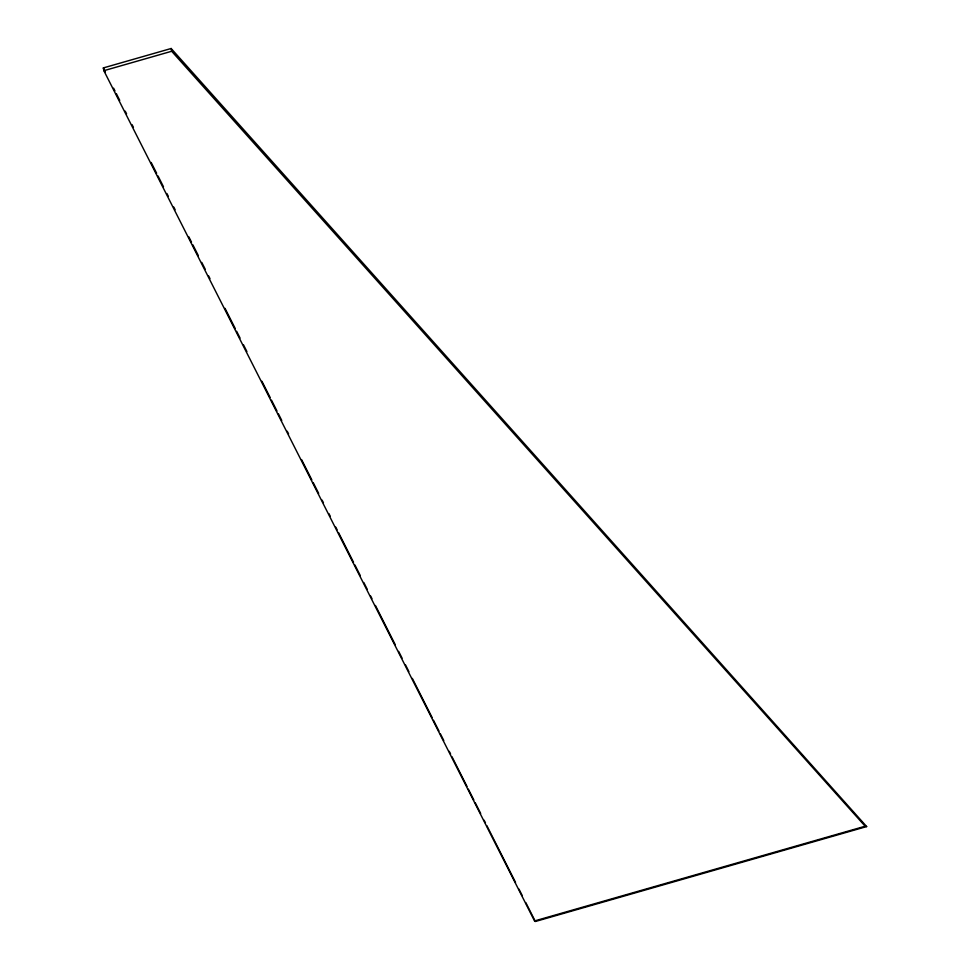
<?xml version="1.0" encoding="UTF-8"?>
<svg xmlns="http://www.w3.org/2000/svg" width="970" height="970" viewBox="0 0 970 970"><rect width="100%" height="100%" fill="white"/><g stroke="black" fill="none" stroke-linecap="round" stroke-linejoin="round"><path stroke-width="1.45" d="M103.341 67.924L171.144 48.5L866.659 826.573L535.355 921.5L534.555 920.954L103.863 70.689L103.341 67.924L105.39 71.974M103.863 70.689L171.666 51.264L865.179 826.234L866.659 826.573M534.555 920.954L865.179 826.234M113.599 88.185L114.957 90.889M116.327 93.593L119.746 100.346M125.215 111.15L126.585 113.854M132.053 124.657L133.423 127.349M151.187 162.475L156.655 173.278M158.025 175.97L163.493 186.786M166.913 193.527L168.283 196.231M173.751 207.034L175.121 209.738M188.786 236.753L191.526 242.148M192.885 244.852L198.353 255.656M201.772 262.409L205.191 269.163M208.611 275.916L209.981 278.62M225.016 308.339L235.273 328.587M236.644 331.291L240.051 338.045M243.47 344.799L246.889 351.552M261.924 381.258L270.133 397.47M271.503 400.173L276.971 410.977M278.341 413.681L281.749 420.434M287.217 431.238L288.587 433.942M301.573 459.598L311.831 479.859M313.201 482.563L318.669 493.366M322.088 500.12L323.446 502.812M328.915 513.627L330.285 516.319M335.753 527.122L337.123 529.826M338.494 532.53L353.529 562.248M354.899 564.94L360.367 575.743M363.786 582.497L367.206 589.251M370.613 596.004L371.983 598.708M375.402 605.462L395.226 644.626M398.646 651.379L402.065 658.133M405.484 664.886L408.891 671.64M412.311 678.394L432.135 717.557M433.505 720.261L438.974 731.065M440.344 733.769L443.763 740.522M449.231 751.326L450.589 754.029M451.959 756.733L467.007 786.44M468.364 789.144L473.833 799.947M475.203 802.651L480.671 813.454M484.091 820.208L485.461 822.912M486.819 825.603L515.531 882.336M518.95 889.09L522.369 895.843M525.788 902.597L534.676 920.154M171.144 48.5L171.666 51.264"/></g></svg>
